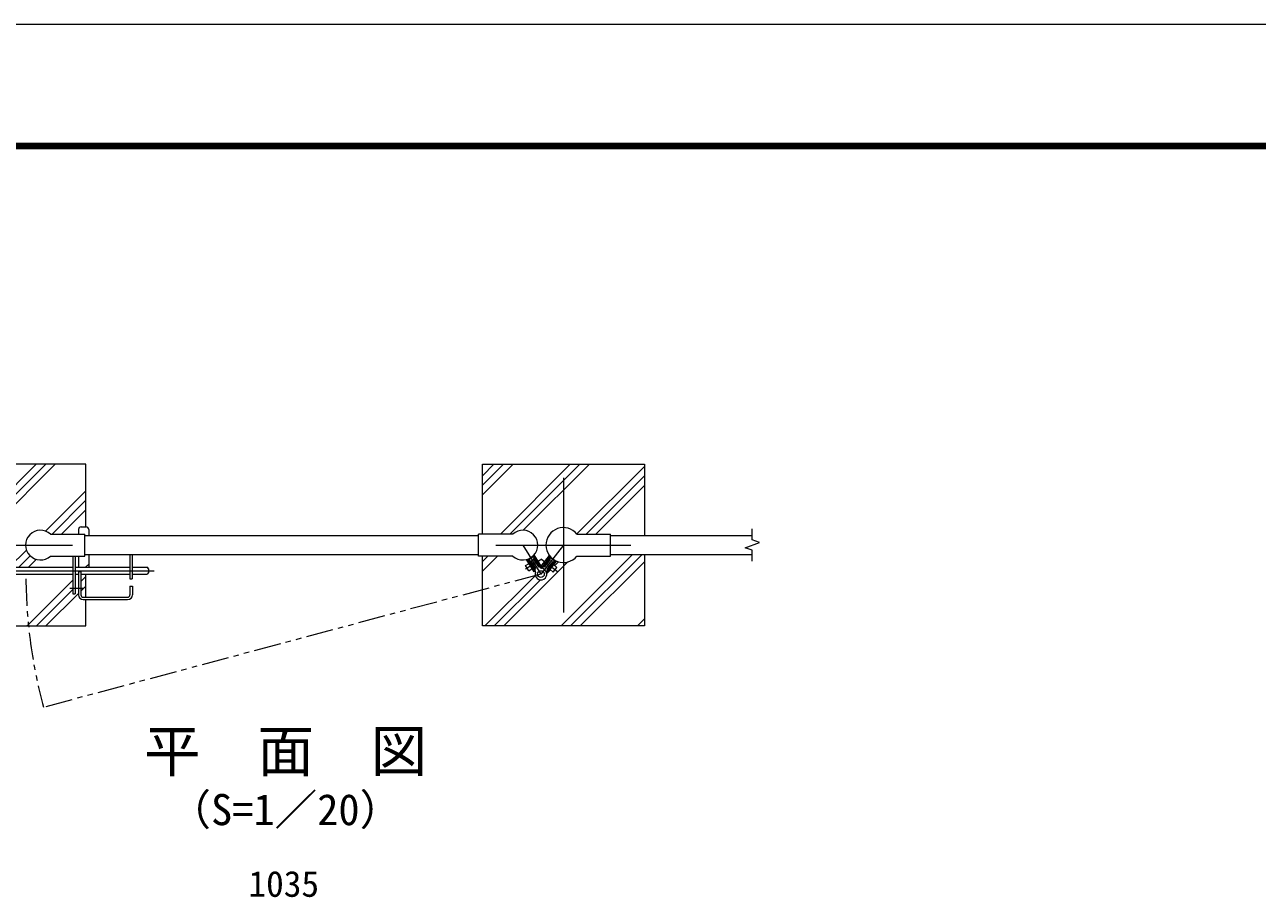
# Model space of a CAD drawing. Units: millimetres, scale not verified. Extents: x -4200 to 4200, y -2970 to 2970.
# Drawn here: x -2683 to -398, y 1352 to 2970 of the extents above; entities that cross this region are included whole.
import ezdxf
from ezdxf.enums import TextEntityAlignment as Align

# ---------------------------------------------------------------- set-up
doc = ezdxf.new("R2010")
doc.units = ezdxf.units.MM
doc.header["$LTSCALE"] = 20
doc.linetypes.add('USER1', pattern=[50.8, 31.75, -6.35, 6.35, -6.35])
doc.linetypes.add('USER2', pattern=[5, 2.5, -0.5, 0.5, -0.5, 0.5, -0.5])
doc.layers.add('0-0_D-TTL-TXT', color=7, linetype='Continuous')
for name, color, linetype, lineweight in [('0-1_D-BMK', 2, 'USER1', 13), ('0-2_D-STR1', 1, 'Continuous', 18), ('0-3_D-STR3', 3, 'Continuous', 13), ('0-5_D-DCR-HCH', 7, 'Continuous', 9), ('0-7_D-STR4', 7, 'Continuous', 9), ('0-8_D-STR-DIM', 7, 'Continuous', 9), ('0-B_D-TTL', 7, 'Continuous', 9)]:
    doc.layers.add(name, color=color, linetype=linetype, lineweight=lineweight)
doc.styles.add('ＭＳ ゴシック', font='')
doc.styles.get('ＭＳ ゴシック').set_extended_font_data('MS Gothic')

msp = doc.modelspace()

# ---------------------------------------------------------------- linework, layer by layer
at = {"layer": '0-1_D-BMK'}
for p, q in [((-1684.05, 2129.85), (-1684.05, 1879.85)), ((-2844.05, 2004.85), (-2594.05, 2004.85)), ((-1809.05, 2004.85), (-1559.05, 2004.85)), ((-1759.2, 2004.85), (-1725.78, 1951.04)), ((-1684.05, 2004.85), (-1725.78, 1951.04)), ((-1724.2, 1978.86), (-1754.64, 1959.95)), ((-1724.56, 1978.95), (-1695.11, 1956.11)), ((-2760.36, 1957.15), (-2442.7, 1957.15)), ((-2598.82, 1924.65), (-2573.68, 1924.65))]:
    msp.add_line(p, q, dxfattribs=at)
at = {"layer": '0-1_D-BMK', "linetype": 'USER2'}
msp.add_line((-1725.78, 1951.04), (-2647.79, 1703.98), dxfattribs=at)
msp.add_arc((-1725.78, 1951.04), 954.54, 180.5332, 195, dxfattribs=at)
at = {"layer": '0-2_D-STR1'}
for p, q in [((-2570.9, 2022.35), (-1841.7, 2022.35)), ((-1596.55, 2022.35), (-1334.05, 2022.35)), ((-2570.9, 1987.35), (-1841.7, 1987.35)), ((-1596.55, 1987.35), (-1334.05, 1987.35))]:
    msp.add_line(p, q, dxfattribs=at)
at = {"layer": '0-3_D-STR3'}
for p, q in [((-2582.9, 2033.65), (-2582.9, 2025.2)), ((-2577.9, 2038.65), (-2568.9, 2038.65)), ((-2563.9, 2033.65), (-2563.9, 2022.35)), ((-2634.9, 2025.2), (-2570.9, 2025.2)), ((-1777.69, 2025.2), (-1841.7, 2025.2)), ((-1658.9, 2025.2), (-1596.55, 2025.2)), ((-2588.9, 1984.5), (-2588.9, 1914.65)), ((-2582.9, 1984.5), (-2582.9, 1963.65)), ((-2563.9, 1987.35), (-2563.9, 1963.65)), ((-2487.9, 1987.35), (-2487.9, 1942.15)), ((-2483.4, 1987.35), (-2483.4, 1942.15)), ((-1754.11, 1966.71), (-1747.73, 1970.66)), ((-1748.3, 1957.36), (-1754.11, 1966.71)), ((-1738.24, 1955.37), (-1752.42, 1978.2)), ((-1736.31, 1956.62), (-1750.13, 1978.89)), ((-1747.8, 1978.91), (-1748.12, 1977.54)), ((-1748.12, 1977.54), (-1736.48, 1958.79)), ((-1747.8, 1978.91), (-1741, 1983.14)), ((-1746.8, 1975.41), (-1745.1, 1976.47)), ((-1745.78, 1971.88), (-1744.93, 1972.4)), ((-1745.1, 1976.47), (-1735.6, 1961.18)), ((-1739.13, 1963.06), (-1744.93, 1972.4)), ((-1741, 1983.14), (-1739.62, 1982.81)), ((-1740, 1979.63), (-1738.3, 1980.69)), ((-1740, 1979.63), (-1730.51, 1964.34)), ((-1726.11, 1962.95), (-1739.94, 1985.22)), ((-1739.62, 1982.81), (-1727.98, 1964.07)), ((-1724.16, 1964.17), (-1738.31, 1986.96)), ((-1730.51, 1964.34), (-1728.81, 1965.4)), ((-1725.02, 1965.56), (-1709.76, 1985.23)), ((-1724.21, 1962.85), (-1708.27, 1983.41)), ((-1721.27, 1965.01), (-1719.69, 1963.78)), ((-1708.66, 1978.01), (-1719.69, 1963.78)), ((-1703.92, 1974.33), (-1714.95, 1960.1)), ((-1714.72, 1955.5), (-1698.78, 1976.06)), ((-1700.81, 1975.08), (-1714.33, 1957.64)), ((-1712.9, 1954.09), (-1696.65, 1975.06)), ((-1711.34, 1961.5), (-1704.6, 1970.19)), ((-1710.24, 1979.23), (-1708.66, 1978.01)), ((-1707.31, 1981.38), (-1700.98, 1976.48)), ((-1704.6, 1970.19), (-1703.81, 1969.58)), ((-1703.92, 1974.33), (-1702.34, 1973.1)), ((-1701.99, 1968.17), (-1696.06, 1963.57)), ((-1700.98, 1976.48), (-1700.81, 1975.08)), ((-2716.75, 1963.65), (-2593.4, 1963.65)), ((-2716.75, 1950.65), (-2593.4, 1950.65)), ((-2588.9, 1963.65), (-2487.9, 1963.65)), ((-2588.9, 1950.65), (-2582.9, 1950.65)), ((-2582.9, 1955.65), (-2582.9, 1912.65)), ((-2582.9, 1955.65), (-2578.4, 1955.65)), ((-2578.4, 1955.65), (-2578.4, 1912.65)), ((-2578.4, 1950.65), (-2487.9, 1950.65)), ((-2487.9, 1942.15), (-2483.4, 1942.15)), ((-2483.4, 1963.65), (-2456.4, 1963.65)), ((-2483.4, 1950.65), (-2456.4, 1950.65)), ((-2453.4, 1960.65), (-2453.4, 1953.65)), ((-1748.3, 1957.36), (-1741.93, 1961.32)), ((-1739.98, 1962.53), (-1739.13, 1963.06)), ((-1736.31, 1956.62), (-1738.26, 1955.41)), ((-1737.3, 1960.12), (-1735.6, 1961.18)), ((-1726.11, 1962.95), (-1724.16, 1964.17)), ((-1724.21, 1962.85), (-1725.12, 1963.57)), ((-1714.95, 1960.1), (-1713.37, 1958.88)), ((-1714.72, 1955.5), (-1712.9, 1954.09)), ((-1711.34, 1961.5), (-1710.55, 1960.88)), ((-1708.73, 1959.47), (-1702.8, 1954.88)), ((-1702.8, 1954.88), (-1696.06, 1963.57)), ((-2487.4, 1928.65), (-2487.4, 1912.65)), ((-2487.4, 1928.65), (-2482.9, 1928.65)), ((-2482.9, 1928.65), (-2482.9, 1912.65)), ((-2573.9, 1908.15), (-2491.9, 1908.15)), ((-2573.9, 1903.65), (-2491.9, 1903.65))]:
    msp.add_line(p, q, dxfattribs=at)
for points in [[(-2634.9, 1984.5), (-2570.9, 1984.5), (-2570.9, 2025.2)], [(-1777.69, 1984.5), (-1841.7, 1984.5), (-1841.7, 2025.2)], [(-1658.9, 1984.5), (-1596.55, 1984.5), (-1596.55, 2025.2)], [(-2593.4, 1984.5), (-2593.4, 1914.65), (-2588.9, 1914.65)], [(-1707.31, 1981.38), (-1708.71, 1981.21), (-1722.23, 1963.77)]]:
    msp.add_lwpolyline(points, dxfattribs=at)
msp.add_circle((-1725.78, 1951.04), 6.3, dxfattribs=at)
for centre, radius, start, end in [((-2577.9, 2033.65), 5, 90, 180), ((-2568.9, 2033.65), 5, 0, 90), ((-1684.05, 2004.85), 32.35, 38.9806, 321.0194), ((-2653.4, 2004.85), 27.5, 47.73142, 312.26858), ((-1759.2, 2004.85), 27.5, 227.73142, 132.26858), ((-2456.4, 1960.65), 3, 0, 90), ((-2456.4, 1953.65), 3, 270, 0), ((-1725.78, 1951.04), 10.8, 161.10578, 82.57528), ((-1740.72, 1956.15), 5, 341.10578, 31.84053), ((-1723.73, 1966.7), 5, 211.84053, 262.57528), ((-1726.18, 1966.83), 5, 281.21846, 322.21032), ((-1710.38, 1954.58), 5, 142.21032, 192.94508), ((-2573.9, 1912.65), 9, 180, 270), ((-2573.9, 1912.65), 4.5, 180, 270), ((-2491.9, 1912.65), 4.5, 270, 0), ((-2491.9, 1912.65), 9, 270, 0)]:
    msp.add_arc(centre, radius, start, end, dxfattribs=at)
at = {"layer": '0-5_D-DCR-HCH'}
for p, q in [((-2790.94, 2025.2), (-2661.29, 2154.85)), ((-2773.26, 2025.2), (-2643.61, 2154.85)), ((-2755.58, 2025.2), (-2625.93, 2154.85)), ((-1834.05, 2098.21), (-1777.4, 2154.85)), ((-1834.05, 2115.89), (-1795.08, 2154.85)), ((-1834.05, 2133.57), (-1812.76, 2154.85)), ((-1800.99, 2025.2), (-1671.34, 2154.85)), ((-1783.31, 2025.2), (-1653.66, 2154.85)), ((-1758.51, 2032.33), (-1635.98, 2154.85)), ((-1659.23, 2025.54), (-1534.05, 2150.73)), ((-1641.89, 2025.2), (-1534.05, 2133.05)), ((-2644.03, 2030.69), (-2569.05, 2105.67)), ((-1624.21, 2025.2), (-1534.05, 2115.37)), ((-2631.84, 2025.2), (-2569.05, 2088)), ((-2614.16, 2025.2), (-2569.05, 2070.32)), ((-2711.07, 1963.65), (-2679.18, 1995.54)), ((-2693.39, 1963.65), (-2672.16, 1984.88)), ((-2675.71, 1963.65), (-2660.87, 1978.49)), ((-2569.65, 1963.65), (-2563.9, 1969.4)), ((-1834.05, 1956.79), (-1806.33, 1984.5)), ((-1834.05, 1974.47), (-1824.01, 1984.5)), ((-1794.56, 1854.85), (-1675.67, 1973.74)), ((-1700.26, 1966.83), (-1693.15, 1973.95)), ((-1688.5, 1854.85), (-1556, 1987.35)), ((-1670.82, 1854.85), (-1538.32, 1987.35)), ((-1653.14, 1854.85), (-1534.05, 1973.95)), ((-2578.4, 1937.23), (-2569.05, 1946.58)), ((-1715.06, 1952.03), (-1712.96, 1954.13)), ((-1712.57, 1954.53), (-1708.1, 1958.99)), ((-2660.77, 1854.85), (-2593.4, 1922.23)), ((-2578.4, 1919.55), (-2569.05, 1928.9)), ((-1812.24, 1854.85), (-1726.77, 1940.32)), ((-2643.09, 1854.85), (-2582.9, 1915.05)), ((-1547.07, 1854.85), (-1534.05, 1867.88))]:
    msp.add_line(p, q, dxfattribs=at)
for points in [[(-1829.92, 1854.85), (-1736.65, 1948.12), (-1736.26, 1948.51)], [(-2678.45, 1854.85), (-2675.6, 1857.7), (-2593.4, 1939.9)]]:
    msp.add_lwpolyline(points, dxfattribs=at)
at = {"layer": '0-7_D-STR4'}
for p, q in [((-1534.05, 2154.85), (-1534.05, 2022.35)), ((-2569.05, 1908.15), (-2569.05, 1950.65))]:
    msp.add_line(p, q, dxfattribs=at)
for points in [[(-2569.05, 2038.65), (-2569.05, 2154.85), (-2869.05, 2154.85)], [(-1834.05, 2025.2), (-1834.05, 2154.85), (-1534.05, 2154.85)], [(-2869.05, 1987.35), (-2869.05, 1854.85), (-2569.05, 1854.85), (-2569.05, 1903.65)], [(-1534.05, 1987.35), (-1534.05, 1854.85), (-1834.05, 1854.85), (-1834.05, 1984.5)]]:
    msp.add_lwpolyline(points, dxfattribs=at)
at = {"layer": '0-8_D-STR-DIM'}
for p, q in [((-1334.05, 2014.47), (-1334.05, 2034.85)), ((-1320.83, 2009.66), (-1334.05, 2014.47)), ((-1347.26, 2000.04), (-1320.83, 2009.66)), ((-1334.05, 1995.23), (-1347.26, 2000.04)), ((-1334.05, 1974.85), (-1334.05, 1995.23))]:
    msp.add_line(p, q, dxfattribs=at)
at = {"layer": '0-B_D-TTL'}
for points in [[(-4200, -2970), (4200, -2970), (4200, 2970), (-4200, 2970)], [(-3930, 2750), (3930, 2750), (3930, -2750), (-3930, -2750)], [(-3927.5, 2747.5), (3927.5, 2747.5), (3927.5, -2747.5), (-3927.5, -2747.5)], [(-3925, 2745), (3925, 2745), (3925, -2745), (-3925, -2745)], [(-3922.5, 2742.5), (3922.5, 2742.5), (3922.5, -2742.5), (-3922.5, -2742.5)], [(-3920, 2740), (3920, 2740), (3920, -2740), (-3920, -2740)]]:
    msp.add_lwpolyline(points, close=True, dxfattribs=at)

# ---------------------------------------------------------------- texts
at = {"layer": '0-0_D-TTL-TXT', "style": 'ＭＳ ゴシック'}
for s, height, p in [('平\u3000面\u3000図', 76.98, (-2461.44, 1561.33)), ('（S=1／20）', 57.77, (-2415.96, 1468.13))]:
    msp.add_text(s, height=height, dxfattribs=at).set_placement(p, align=Align.BOTTOM_LEFT)
at = {"layer": '0-8_D-STR-DIM', "style": 'ＭＳ ゴシック'}
msp.add_text('1035', height=48.09, dxfattribs=at).set_placement((-2267.8, 1338.12), align=Align.BOTTOM_LEFT)

doc.saveas('drawing.dxf')
